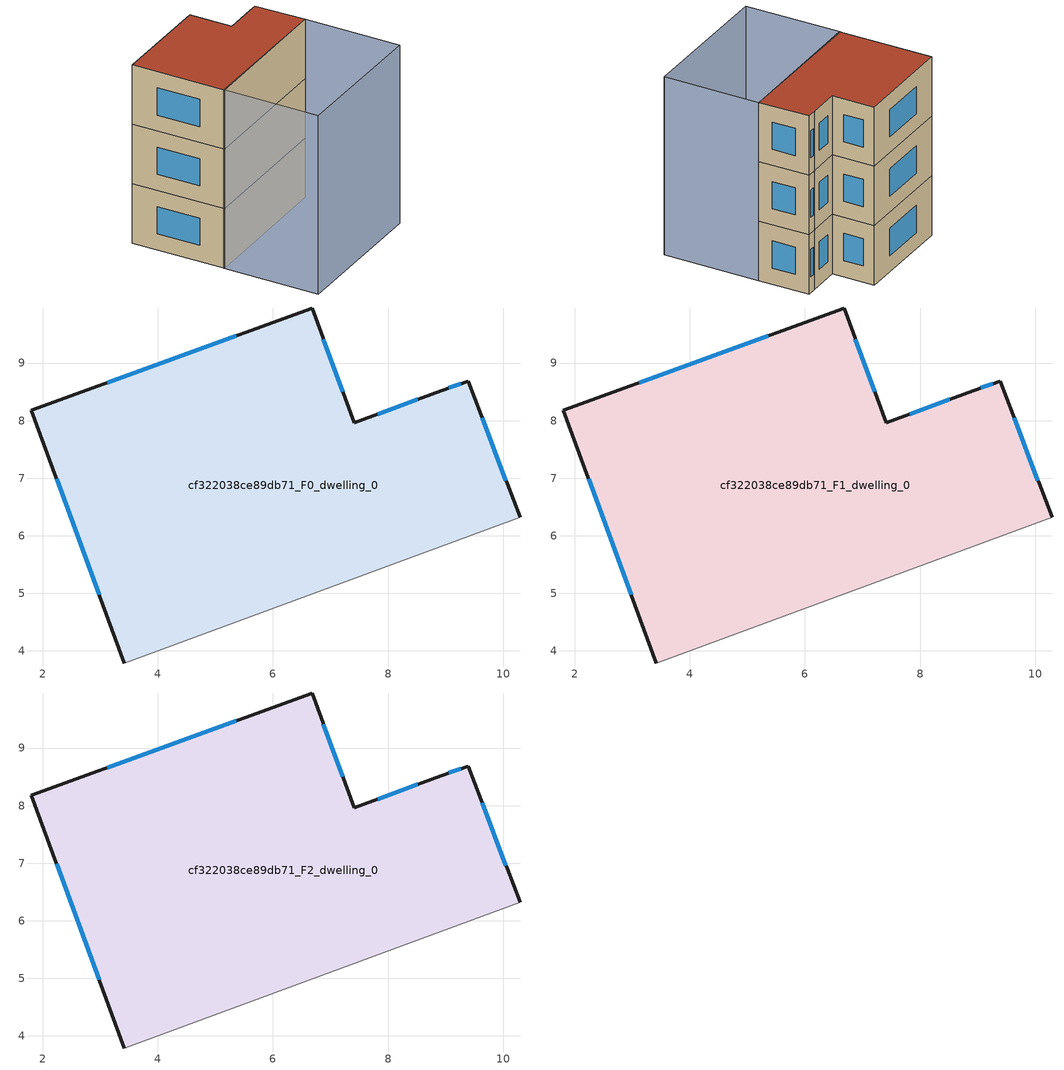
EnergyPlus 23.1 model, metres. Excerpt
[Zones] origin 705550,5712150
cf322038ce89db71_F0_dwelling_0
 floor ground (EU_floor_Construction): 9.39,8.69 10.29,6.32 3.41,3.79 1.81,8.18 6.68,9.96 7.41,7.96 8.93,8.52 z0
 wall outside (EU_wall_Construction): 10.29,6.32 9.39,8.69 8.93,8.52 7.41,7.96 6.68,9.96 1.81,8.18 3.41,3.79 z0:3
 wall adiabatic (EU_wall_Construction): 3.41,3.79 10.29,6.32 z0:3
 window (EU_Window_Construction): 8.52,8.37 7.82,8.11 / 9.27,8.64 9.05,8.57 / 10.05,6.96 9.64,8.05 / 2.24,6.99 2.98,4.98 / 5.36,9.48 3.12,8.66 / 7.21,8.5 6.88,9.42 z0.81:2.19
cf322038ce89db71_F1_dwelling_0
 floor to cf322038ce89db71_F0_dwelling_0 (EU_floor_Construction): 9.39,8.69 10.29,6.32 3.41,3.79 1.8,8.18 6.68,9.96 7.41,7.96 8.93,8.52 z3
 wall outside (EU_wall_Construction): 10.29,6.32 9.39,8.69 8.93,8.52 7.41,7.96 6.68,9.96 1.81,8.18 3.41,3.79 z3:6
 wall adiabatic (EU_wall_Construction): 3.41,3.79 10.29,6.32 z3:6
 window (EU_Window_Construction): 8.52,8.37 7.82,8.11 / 9.27,8.64 9.05,8.57 / 10.05,6.96 9.64,8.05 / 2.24,6.99 2.98,4.98 / 5.36,9.48 3.12,8.66 / 7.21,8.5 6.88,9.42 z3.81:5.19
cf322038ce89db71_F2_dwelling_0
 floor to cf322038ce89db71_F1_dwelling_0 (EU_floor_Construction): 9.39,8.69 10.29,6.32 3.41,3.79 1.8,8.18 6.68,9.96 7.41,7.96 8.93,8.52 z6
 wall outside (EU_wall_Construction): 10.29,6.32 9.39,8.69 8.93,8.52 7.41,7.96 6.68,9.96 1.81,8.18 3.41,3.79 z6:9
 wall adiabatic (EU_wall_Construction): 3.41,3.79 10.29,6.32 z6:9
 window (EU_Window_Construction): 8.52,8.37 7.82,8.11 / 9.27,8.64 9.05,8.57 / 10.05,6.96 9.64,8.05 / 2.24,6.99 2.98,4.98 / 5.36,9.48 3.12,8.66 / 7.21,8.5 6.88,9.42 z6.81:8.19
 roof outside (EU_roof_Construction): 10.29,6.32 9.39,8.69 8.93,8.52 7.41,7.96 6.68,9.96 1.81,8.18 3.41,3.79 z9
shading: 10.29,6.32 11.92,1.82 / 11.92,1.82 5.02,-0.67 / 5.02,-0.67 3.39,3.83 / 3.39,3.83 10.29,6.32 z0:9
[Building]
EU S2 Campaign: North Axis=0; Terrain=City; Solar Distribution=FullExterior
[Site:Location]
London: Latitude=51.5; Longitude=-0.5; Time Zone=0; Elevation=25
[SizingPeriod:WeatherFileDays]
AnnualSizingPeriod: Begin Month=1; Begin Day of Month=1; End Month=12; End Day of Month=31; Day of Week for Start Day=Monday; Use Weather File Daylight Saving Period=No; Use Weather File Rain and Snow Indicators=No
[MATERIAL]
EU_InternalMass_Material: Roughness=MediumRough; Thickness=0.1; Conductivity=1; Density=1800; Specific Heat=900; Thermal Absorptance=0.9; Solar Absorptance=0.7; Visible Absorptance=0.7
[MATERIAL:NOMASS] Roughness=MediumRough; Thermal Absorptance=0.9; Solar Absorptance=0.7; Visible Absorptance=0.7
Name | Thermal Resistance
EU_wall_NoMass | 0.727863
EU_roof_NoMass | 0.773354
EU_floor_NoMass | 1.79329
[WINDOWMATERIAL:SIMPLEGLAZINGSYSTEM]
EU_Window_SimpleGlazing: UFactor=2.58614; Solar Heat Gain Coefficient=0.76; Visible Transmittance=0.76
[CONSTRUCTION]
EU_wall_Construction: EU_wall_NoMass
EU_roof_Construction: EU_roof_NoMass
EU_floor_Construction: EU_floor_NoMass
EU_Window_Construction: EU_Window_SimpleGlazing
EU_InternalMass_Construction: EU_InternalMass_Material
[ZONE] Type=1; Multiplier=1; Ceiling Height=autocalculate; Floor Area=autocalculate; Part of Total Floor Area=Yes
Name | Volume
cf322038ce89db71_F0_dwelling_0 | 88.8604
cf322038ce89db71_F1_dwelling_0; cf322038ce89db71_F2_dwelling_0 | 88.8596
[INTERNALMASS] Construction=EU_InternalMass_Construction; Surface Area=29.6201
Name | Zone or ZoneList
cf322038ce89db71_F0_dwelling_0_EU_InternalMass | cf322038ce89db71_F0_dwelling_0
cf322038ce89db71_F1_dwelling_0_EU_InternalMass | cf322038ce89db71_F1_dwelling_0
cf322038ce89db71_F2_dwelling_0_EU_InternalMass | cf322038ce89db71_F2_dwelling_0
[OTHEREQUIPMENT] Fuel Type=Electricity; Design Level Calculation Method=Watts/Area; Power per Zone Floor Area=1; Fraction Latent=0; Fraction Radiant=0; Fraction Lost=0; Carbon Dioxide Generation Rate=0; EndUse Subcategory=EU_Step8_InternalGains
Name | Zone or ZoneList or Space or SpaceList | Schedule
EU_Step8_InternalGain_cf322038ce89db71_F0_dwelling_0_f000 | cf322038ce89db71_F0_dwelling_0 | EU_Step8_GainSchedule_cf322038ce89db71_F0_dwelling_0_f000
EU_Step8_InternalGain_cf322038ce89db71_F1_dwelling_0_f000 | cf322038ce89db71_F1_dwelling_0 | EU_Step8_GainSchedule_cf322038ce89db71_F1_dwelling_0_f000
EU_Step8_InternalGain_cf322038ce89db71_F2_dwelling_0_f000 | cf322038ce89db71_F2_dwelling_0 | EU_Step8_GainSchedule_cf322038ce89db71_F2_dwelling_0_f000
[ZONEVENTILATION:DESIGNFLOWRATE] Schedule=EU_AlwaysOn; Design Flow Rate Calculation Method=AirChanges/Hour; Air Changes per Hour=0.484901; Ventilation Type=Natural; Fan Pressure Rise=0; Fan Total Efficiency=1; Constant Term Coefficient=1; Temperature Term Coefficient=0; Velocity Term Coefficient=0; Velocity Squared Term Coefficient=0; Minimum Indoor Temperature=-100; Maximum Indoor Temperature=100; Delta Temperature=-100; Minimum Outdoor Temperature=-100; Maximum Outdoor Temperature=100; Maximum Wind Speed=40
Name | Zone or ZoneList or Space or SpaceList
EU_ConstantAir_cf322038ce89db71_F0_dwelling_0 | cf322038ce89db71_F0_dwelling_0
EU_ConstantAir_cf322038ce89db71_F1_dwelling_0 | cf322038ce89db71_F1_dwelling_0
EU_ConstantAir_cf322038ce89db71_F2_dwelling_0 | cf322038ce89db71_F2_dwelling_0
[HVACTEMPLATE:THERMOSTAT] Constant Heating Setpoint=20; Constant Cooling Setpoint=50
EU_HeatOnly_cf322038ce89db71_F0_dwelling_0; EU_HeatOnly_cf322038ce89db71_F1_dwelling_0; EU_HeatOnly_cf322038ce89db71_F2_dwelling_0
[HVACTEMPLATE:ZONE:IDEALLOADSAIRSYSTEM] System Availability Schedule=EU_AlwaysOn; Maximum Heating Supply Air Temperature=50; Minimum Cooling Supply Air Temperature=13; Maximum Heating Supply Air Humidity Ratio=0.0156; Minimum Cooling Supply Air Humidity Ratio=0.0077; Heating Limit=NoLimit; Cooling Limit=NoLimit; Heating Availability Schedule=EU_AlwaysOn; Cooling Availability Schedule=EU_CoolingOff; Dehumidification Control Type=ConstantSensibleHeatRatio; Cooling Sensible Heat Ratio=0.7; Dehumidification Setpoint=60; Humidification Control Type=None; Humidification Setpoint=30; Outdoor Air Method=None; Outdoor Air Flow Rate per Person=0.00944; Outdoor Air Flow Rate per Zone Floor Area=0; Outdoor Air Flow Rate per Zone=0; Demand Controlled Ventilation Type=None; Outdoor Air Economizer Type=NoEconomizer; Heat Recovery Type=None; Sensible Heat Recovery Effectiveness=0.7; Latent Heat Recovery Effectiveness=0.65
Name | Template Thermostat
cf322038ce89db71_F0_dwelling_0 | EU_HeatOnly_cf322038ce89db71_F0_dwelling_0
cf322038ce89db71_F1_dwelling_0 | EU_HeatOnly_cf322038ce89db71_F1_dwelling_0
cf322038ce89db71_F2_dwelling_0 | EU_HeatOnly_cf322038ce89db71_F2_dwelling_0
[SIZING:ZONE] Zone Cooling Design Supply Air Temperature Input Method=SupplyAirTemperature; Zone Cooling Design Supply Air Temperature=13; Zone Heating Design Supply Air Temperature Input Method=SupplyAirTemperature; Zone Heating Design Supply Air Temperature=50; Zone Cooling Design Supply Air Humidity Ratio=0.008; Zone Heating Design Supply Air Humidity Ratio=0.008; Cooling Design Air Flow Method=DesignDay; Cooling Design Air Flow Rate=0; Cooling Minimum Air Flow per Zone Floor Area=0.000762; Cooling Minimum Air Flow=0; Cooling Minimum Air Flow Fraction=0.2; Heating Design Air Flow Method=DesignDay; Heating Design Air Flow Rate=0; Heating Maximum Air Flow per Zone Floor Area=0.002032; Heating Maximum Air Flow=0.141576; Heating Maximum Air Flow Fraction=0.3; Account for Dedicated Outdoor Air System=No; Dedicated Outdoor Air System Control Strategy=NeutralSupplyAir; Dedicated Outdoor Air Low Setpoint Temperature for Design=autosize; Dedicated Outdoor Air High Setpoint Temperature for Design=autosize; Zone Load Sizing Method=Sensible Load Only No Latent Load; Zone Latent Cooling Design Supply Air Humidity Ratio Input Method=HumidityRatioDifference; Zone Cooling Design Supply Air Humidity Ratio Difference=0.005; Zone Latent Heating Design Supply Air Humidity Ratio Input Method=HumidityRatioDifference; Zone Humidification Design Supply Air Humidity Ratio Difference=0.005
cf322038ce89db71_F0_dwelling_0; cf322038ce89db71_F1_dwelling_0; cf322038ce89db71_F2_dwelling_0
[SCHEDULE:CONSTANT]
Name | Hourly Value
EU_AlwaysOn | 1
EU_CoolingOff | 0
[SCHEDULE:FILE] Column Number=1; Rows to Skip at Top=0; Number of Hours of Data=8760; Column Separator=Comma; Interpolate to Timestep=No; Minutes per Item=60; Adjust Schedule for Daylight Savings=Yes
Name | File
EU_Step8_GainSchedule_cf322038ce89db71_F0_dwelling_0_f000 | ../../schedules/cf322038ce89db71/cf322038ce89db71_F0_dwelling_0_f000_gain.csv
EU_Step8_GainSchedule_cf322038ce89db71_F1_dwelling_0_f000 | ../../schedules/cf322038ce89db71/cf322038ce89db71_F1_dwelling_0_f000_gain.csv
EU_Step8_GainSchedule_cf322038ce89db71_F2_dwelling_0_f000 | ../../schedules/cf322038ce89db71/cf322038ce89db71_F2_dwelling_0_f000_gain.csv
